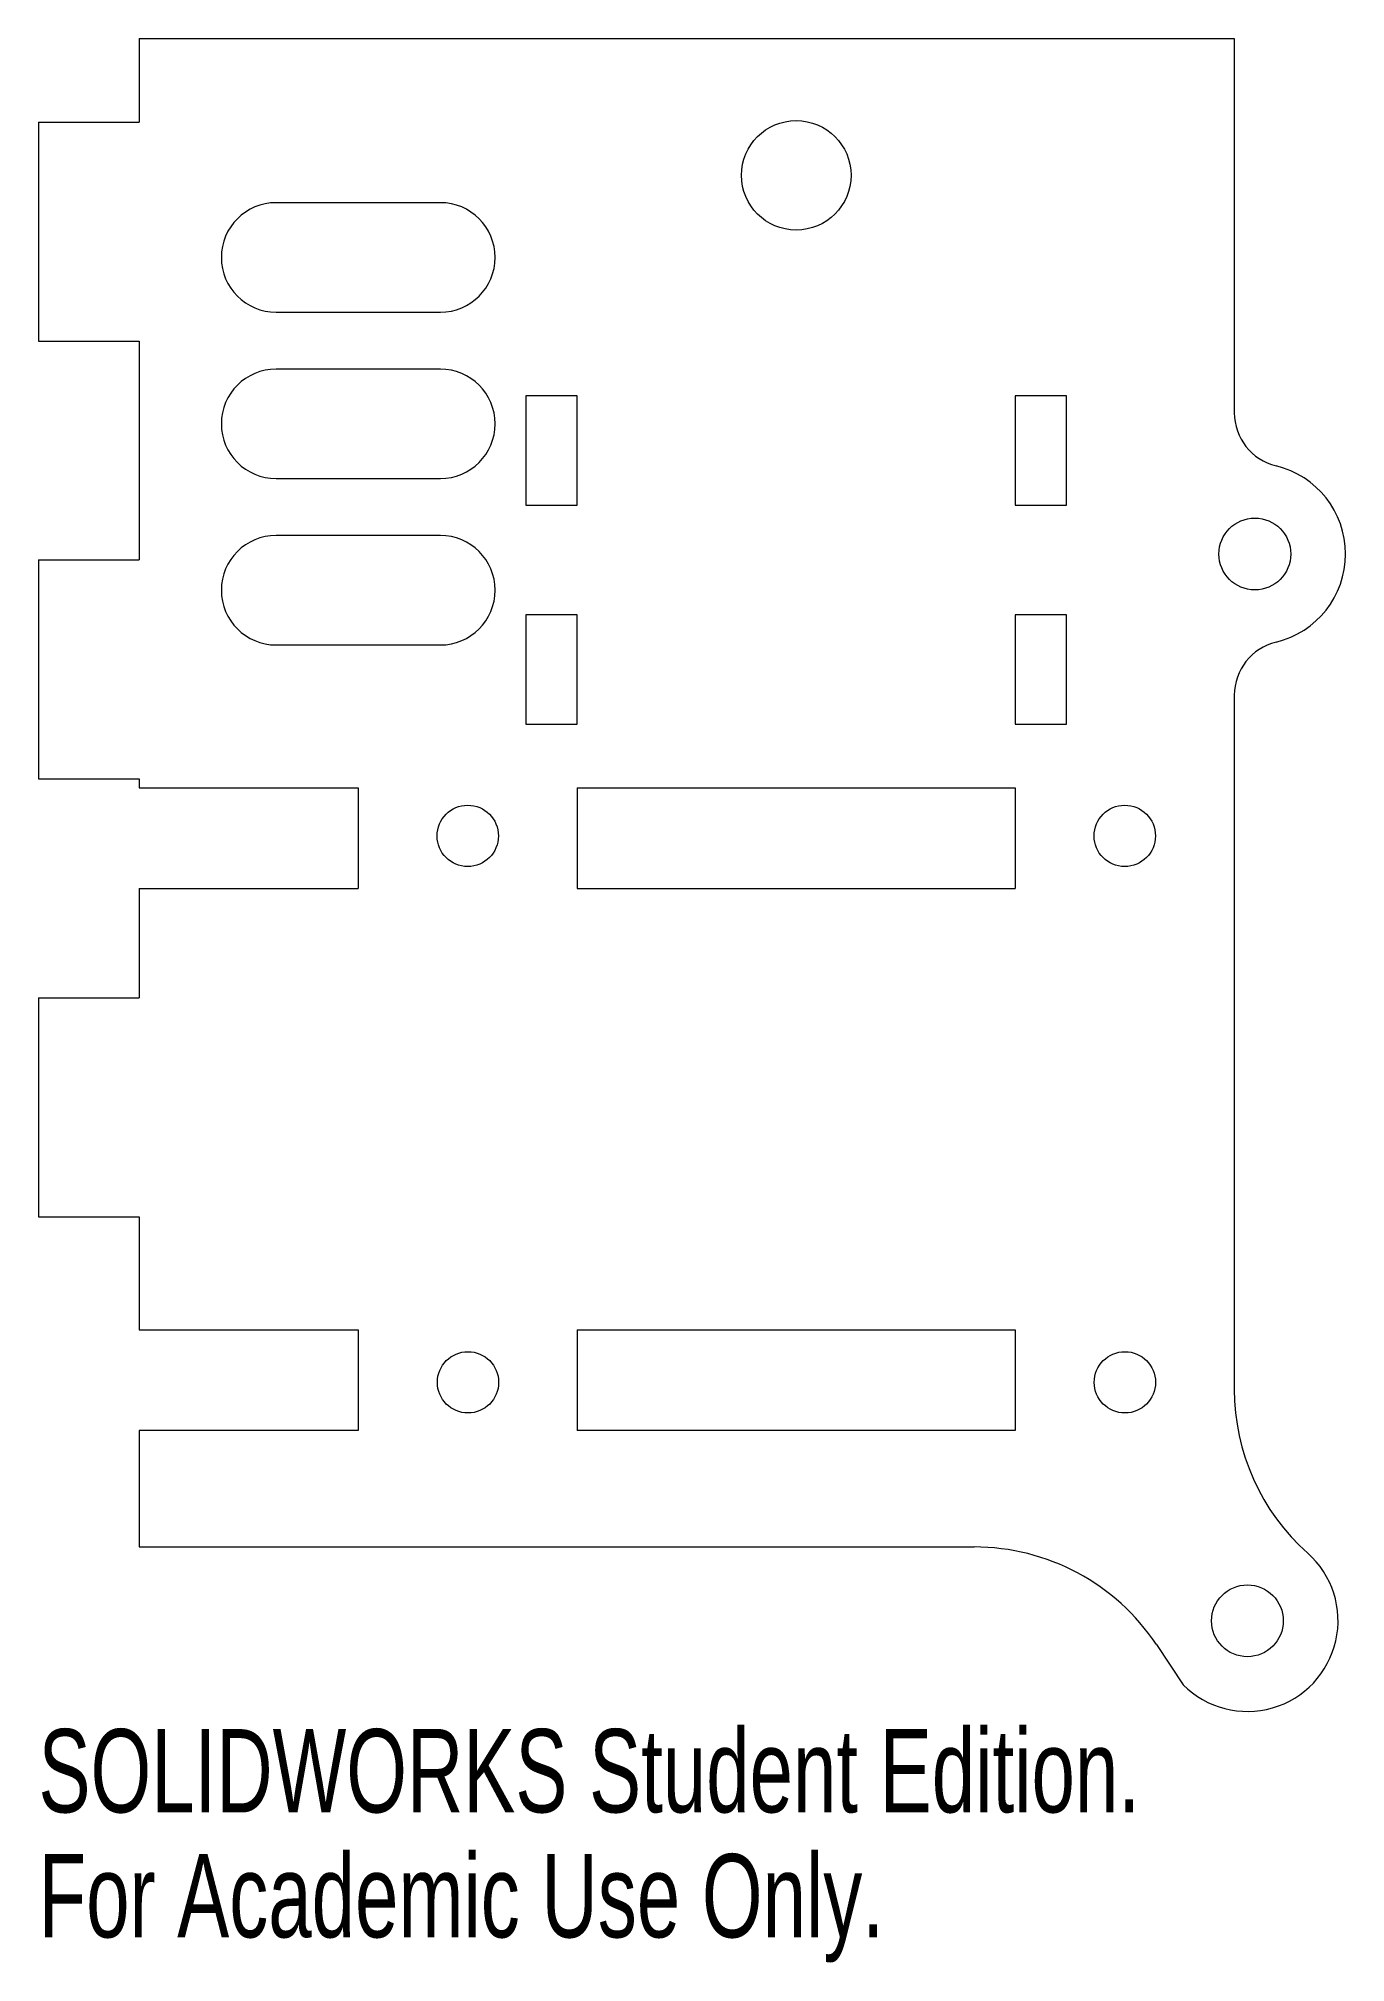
# Model space of a CAD drawing. Header units: inches. Extents: x -0.23 to 2.75, y -3.7 to 0.69.
import ezdxf

# ---------------------------------------------------------------- set-up
doc = ezdxf.new("R2010")
doc.units = ezdxf.units.IN
doc.header["$MEASUREMENT"] = 0
doc.styles.add('SLDTEXTSTYLE0', font='TXT', dxfattribs={"width": 0.7})

msp = doc.modelspace()

# ---------------------------------------------------------------- linework, layer by layer
at = {"color": 7, "linetype": 'Continuous', "lineweight": 15}
for p, q in [((0, 0.691), (2.5, 0.691)), ((0, 0.691), (0, 0.5)), ((2.5, 0.691), (2.5, -0.1636)), ((-0.23, 0.5), (0, 0.5)), ((-0.23, 0.5), (-0.23, 0)), ((0.6875, 0.316), (0.3125, 0.316)), ((0.3125, 0.066), (0.6875, 0.066)), ((-0.23, 0), (0, 0)), ((0, 0), (0, -0.5)), ((0.6875, -0.064), (0.3125, -0.064)), ((0.8829, -0.125), (0.8829, -0.375)), ((1, -0.125), (0.8829, -0.125)), ((1, -0.375), (1, -0.125)), ((2, -0.125), (2, -0.375)), ((2.1171, -0.125), (2, -0.125)), ((2.1171, -0.375), (2.1171, -0.125)), ((0.3125, -0.314), (0.6875, -0.314)), ((0.8829, -0.375), (1, -0.375)), ((2, -0.375), (2.1171, -0.375)), ((0.6875, -0.444), (0.3125, -0.444)), ((-0.23, -0.5), (0, -0.5)), ((-0.23, -0.5), (-0.23, -1)), ((0.8829, -0.625), (0.8829, -0.875)), ((1, -0.625), (0.8829, -0.625)), ((1, -0.875), (1, -0.625)), ((2, -0.625), (2, -0.875)), ((2.1171, -0.625), (2, -0.625)), ((2.1171, -0.875), (2.1171, -0.625)), ((0.3125, -0.694), (0.6875, -0.694)), ((2.5, -0.809), (2.5, -2.3944)), ((0.8829, -0.875), (1, -0.875)), ((2, -0.875), (2.1171, -0.875)), ((-0.23, -1), (0, -1)), ((0, -1), (0, -1.02)), ((0, -1.02), (0.5, -1.02)), ((0.5, -1.02), (0.5, -1.25)), ((1, -1.02), (2, -1.02)), ((1, -1.02), (1, -1.25)), ((2, -1.02), (2, -1.25)), ((0, -1.25), (0.5, -1.25)), ((0, -1.25), (0, -1.5)), ((1, -1.25), (2, -1.25)), ((-0.23, -1.5), (0, -1.5)), ((-0.23, -1.5), (-0.23, -2)), ((-0.23, -2), (0, -2)), ((0, -2), (0, -2.2579)), ((0, -2.2579), (0.5, -2.2579)), ((0.5, -2.2579), (0.5, -2.4879)), ((1, -2.2579), (1, -2.4879)), ((1, -2.2579), (2, -2.2579)), ((2, -2.2579), (2, -2.4879)), ((0.5, -2.4879), (0, -2.4879)), ((0, -2.4879), (0, -2.7539)), ((2, -2.4879), (1, -2.4879)), ((0, -2.7539), (1.9061, -2.7539)), ((2.3224, -2.9769), (2.3836, -3.0689))]:
    msp.add_line(p, q, dxfattribs=at)
for centre, radius in [((1.5, 0.3785), 0.125), ((2.547, -0.4863), 0.082), ((0.75, -1.13), 0.07), ((2.25, -1.13), 0.07), ((0.7506, -2.3779), 0.07), ((2.2503, -2.3779), 0.07), ((2.53, -2.9225), 0.082)]:
    msp.add_circle(centre, radius, dxfattribs=at)
for centre, radius, start, end in [((0.3125, 0.191), 0.125, 90, 270), ((0.6875, 0.191), 0.125, 270, 90), ((0.3125, -0.189), 0.125, 90, 270), ((0.6875, -0.189), 0.125, 270, 90), ((2.625, -0.1636), 0.125, 180, 256.4102), ((2.547, -0.4863), 0.207, 283.5898, 76.4102), ((0.3125, -0.569), 0.125, 90, 270), ((0.6875, -0.569), 0.125, 270, 90), ((2.625, -0.809), 0.125, 103.5898, 180), ((3, -2.3944), 0.5, 180, 228.3345), ((1.9061, -3.2539), 0.5, 33.6515, 90), ((2.53, -2.9225), 0.207, 225, 48.3345)]:
    msp.add_arc(centre, radius, start, end, dxfattribs=at)

# ---------------------------------------------------------------- texts
at = {"color": 7, "linetype": 'Continuous', "char_height": 0.1903, "attachment_point": 1, "style": 'SLDTEXTSTYLE0'}
for s, insert in [('SOLIDWORKS Student Edition.', (-0.23, -3.1697)), ('For Academic Use Only.', (-0.23, -3.4551))]:
    msp.add_mtext(s, dxfattribs=dict(at, insert=insert))

doc.saveas('drawing.dxf')
